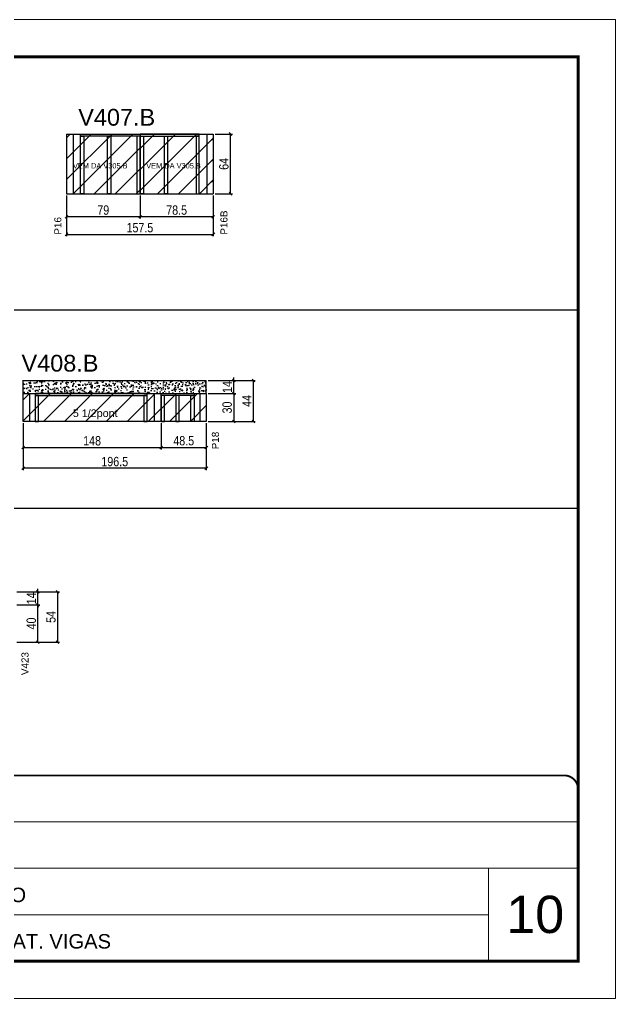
# Model space of a CAD drawing. Extents: x -3394 to 16474, y -5031 to 14397.
# Drawn here: x 6703 to 7342, y 11049 to 12099 of the extents above; entities that cross this region are included whole.
import ezdxf

# ---------------------------------------------------------------- set-up
doc = ezdxf.new("R2010")
doc.units = 0
doc.linetypes.add('CONTINUO', pattern=[0])
doc.linetypes.add('DASHED', pattern=[0.75, 0.5, -0.25])
doc.layers.get('0').update_dxf_attribs({"linetype": 'CONTINUOUS'})
doc.layers.get('Defpoints').update_dxf_attribs({"linetype": 'CONTINUOUS'})
for name, color, linetype, lineweight in [('CARIMBO', 255, 'CONTINUOUS', 9), ('Folhas', 255, 'CONTINUOUS', 9), ('REAPROVEITAMENTO', 251, 'CONTINUOUS', 9), ('SARRAFO DE PRESSAO', 251, 'DASHED', 9)]:
    doc.layers.add(name, color=color, linetype=linetype, lineweight=lineweight)
for name, color, linetype in [('COTA', 241, 'CONTINUOUS'), ('NOMENCLATURA', 7, 'CONTINUOUS'), ('Painéis', 200, 'CONTINUOUS'), ('PONTALETE', 7, 'CONTINUOUS'), ('SARR_2.2x7', 40, 'CONTINUOUS'), ('SARR_3.5x7', 81, 'CONTINUOUS')]:
    doc.layers.add(name, color=color, linetype=linetype)
doc.styles.add('ARIAL', font='arial.ttf')
doc.styles.add('COTA TECNICA', font='techl___.ttf', dxfattribs={"height": 10})
doc.dimstyles.new('PAINEL', dxfattribs={"dimtxt": 10, "dimasz": 3, "dimexe": 3, "dimexo": 3, "dimgap": 3, "dimtad": 1, "dimdec": 1, "dimzin": 12, "dimdsep": 46, "dimtxsty": 'COTA TECNICA', "dimblk1": 'OBLIQUE', "dimblk2": 'OBLIQUE', "dimsah": 1, "dimcen": 0.9, "dimclrd": 4, "dimclre": 4, "dimclrt": 240, "dimadec": 1, "dimazin": 3, "dimtfac": 1, "dimtdec": 1, "dimtmove": 0, "dimatfit": 3, "dimfxl": 1, "dimtolj": 1, "dimtzin": 12, "dimarcsym": 0})

# ---------------------------------------------------------------- blocks, each defined once
blk = doc.blocks.new('9999999999')
at = {"color": 30, "linetype": 'CONTINUO'}
for p, q in [((98564.6, 34379.6), (99584, 34379.6)), ((98564.6, 34329.8), (99488, 34329.8)), ((99584, 34329.8), (99488, 34329.8)), ((99488, 34329.8), (99488, 34230.2)), ((98564.6, 34280), (99488, 34280))]:
    blk.add_line(p, q, dxfattribs=at)
at = {"color": 30, "linetype": 'CONTINUO', "const_width": 2}
blk.add_lwpolyline([(99584, 34230.2), (99584, 34414.4, 0.414214), (99569, 34429.4), (98229, 34429.4, 0.414214), (98214, 34414.4), (98214, 34245.2, 0.414214), (98229, 34230.2), (99584, 34230.2)], format="xyb", dxfattribs=at)
at = {"layer": 'Folhas'}
blk.add_lwpolyline([(98139, 34190.2), (99624, 34190.2), (99624, 35240.2), (98139, 35240.2)], close=True, dxfattribs=at)
at = {"layer": 'Folhas', "color": 30, "const_width": 3}
blk.add_lwpolyline([(98214, 34230.2), (99584, 34230.2), (99584, 35200.2), (98214, 35200.2)], close=True, dxfattribs=at)
at = {"color": 7, "linetype": 'Continuous', "ltscale": 5, "style": 'ARIAL'}
for s, p in [('2° PAVIMENTO', (98837.7, 34293.5)), ('PAINÉIS DE LAT. VIGAS', (98837.7, 34243.7))]:
    blk.add_text(s, height=15.483, dxfattribs=at).set_placement(p)
blk = doc.blocks.new('_Oblique')
at = {"color": 0, "linetype": 'ByBlock', "lineweight": -2}
blk.add_line((-0.5, -0.5), (0.5, 0.5), dxfattribs=at)
blk = doc.blocks.new('*D276')
at = {"layer": 'COTA', "color": 4, "linetype": 'Continuous', "lineweight": -2, "transparency": 16777216}
for p, q in [((6912.8, 11976.6), (6931.3, 11976.6)), ((6929.3, 11912.6), (6929.3, 11976.6)), ((6912.8, 11912.6), (6931.3, 11912.6))]:
    blk.add_line(p, q, dxfattribs=at)
at = {"layer": 'Defpoints', "color": 0, "linetype": 'Continuous', "transparency": 16777216}
for p in [(6910.8, 11976.6), (6929.3, 11976.6), (6910.8, 11912.6)]:
    blk.add_point(p, dxfattribs=at)
at = {"layer": 'COTA', "color": 4, "linetype": 'Continuous', "lineweight": -2, "transparency": 16777216, "xscale": 3, "yscale": 3, "zscale": 3}
for p, rotation in [((6929.3, 11976.6), 90), ((6929.3, 11912.6), 270)]:
    blk.add_blockref('_Oblique', p, dxfattribs=dict(at, rotation=rotation))
at = {"layer": 'COTA', "color": 240, "linetype": 'Continuous', "transparency": 16777216, "insert": (6922.2, 11944.6), "char_height": 10, "attachment_point": 5, "rotation": 90, "style": 'COTA TECNICA'}
blk.add_mtext('\\A1;64', dxfattribs=at)
blk = doc.blocks.new('*D277')
at = {"layer": 'COTA', "color": 4, "linetype": 'Continuous', "lineweight": -2, "transparency": 16777216}
for p, q in [((6832.3, 11910.6), (6832.3, 11885.9)), ((6910.7, 11910.6), (6910.7, 11885.9)), ((6910.7, 11887.9), (6832.3, 11887.9))]:
    blk.add_line(p, q, dxfattribs=at)
at = {"layer": 'Defpoints', "color": 0, "linetype": 'Continuous', "transparency": 16777216}
for p in [(6832.3, 11912.6), (6910.7, 11912.6), (6832.3, 11887.9)]:
    blk.add_point(p, dxfattribs=at)
at = {"layer": 'COTA', "color": 4, "linetype": 'Continuous', "lineweight": -2, "transparency": 16777216, "xscale": 3, "yscale": 3, "zscale": 3, "rotation": 180}
blk.add_blockref('_Oblique', (6832.3, 11887.9), dxfattribs=at)
at = {"layer": 'COTA', "color": 4, "linetype": 'Continuous', "lineweight": -2, "transparency": 16777216, "xscale": 3, "yscale": 3, "zscale": 3}
blk.add_blockref('_Oblique', (6910.7, 11887.9), dxfattribs=at)
at = {"layer": 'COTA', "color": 240, "linetype": 'Continuous', "transparency": 16777216, "insert": (6871.5, 11895), "char_height": 10, "attachment_point": 5, "style": 'COTA TECNICA'}
blk.add_mtext('\\A1;78.5', dxfattribs=at)
blk = doc.blocks.new('*D278')
at = {"layer": 'COTA', "color": 4, "linetype": 'Continuous', "lineweight": -2, "transparency": 16777216}
for p, q in [((6753.3, 11910.6), (6753.3, 11885.9)), ((6832.3, 11910.6), (6832.3, 11885.9)), ((6832.3, 11887.9), (6753.3, 11887.9))]:
    blk.add_line(p, q, dxfattribs=at)
at = {"layer": 'Defpoints', "color": 0, "linetype": 'Continuous', "transparency": 16777216}
for p in [(6753.3, 11912.6), (6832.3, 11912.6), (6753.3, 11887.9)]:
    blk.add_point(p, dxfattribs=at)
at = {"layer": 'COTA', "color": 4, "linetype": 'Continuous', "lineweight": -2, "transparency": 16777216, "xscale": 3, "yscale": 3, "zscale": 3, "rotation": 180}
blk.add_blockref('_Oblique', (6753.3, 11887.9), dxfattribs=at)
at = {"layer": 'COTA', "color": 4, "linetype": 'Continuous', "lineweight": -2, "transparency": 16777216, "xscale": 3, "yscale": 3, "zscale": 3}
blk.add_blockref('_Oblique', (6832.3, 11887.9), dxfattribs=at)
at = {"layer": 'COTA', "color": 240, "linetype": 'Continuous', "transparency": 16777216, "insert": (6792.8, 11895), "char_height": 10, "attachment_point": 5, "style": 'COTA TECNICA'}
blk.add_mtext('\\A1;79', dxfattribs=at)
blk = doc.blocks.new('*D272')
at = {"layer": 'COTA', "color": 4, "linetype": 'Continuous', "lineweight": -2, "transparency": 16777216}
for p, q in [((6753.3, 11910.6), (6753.3, 11867)), ((6910.8, 11910.6), (6910.8, 11867)), ((6753.3, 11869), (6910.8, 11869))]:
    blk.add_line(p, q, dxfattribs=at)
at = {"layer": 'Defpoints', "color": 0, "linetype": 'Continuous', "transparency": 16777216}
for p in [(6753.3, 11912.6), (6910.8, 11912.6), (6910.8, 11869)]:
    blk.add_point(p, dxfattribs=at)
at = {"layer": 'COTA', "color": 4, "linetype": 'Continuous', "lineweight": -2, "transparency": 16777216, "xscale": 3, "yscale": 3, "zscale": 3, "rotation": 180}
blk.add_blockref('_Oblique', (6753.3, 11869), dxfattribs=at)
at = {"layer": 'COTA', "color": 4, "linetype": 'Continuous', "lineweight": -2, "transparency": 16777216, "xscale": 3, "yscale": 3, "zscale": 3}
blk.add_blockref('_Oblique', (6910.8, 11869), dxfattribs=at)
at = {"layer": 'COTA', "color": 240, "linetype": 'Continuous', "transparency": 16777216, "insert": (6832.1, 11876.1), "char_height": 10, "attachment_point": 5, "style": 'COTA TECNICA'}
blk.add_mtext('\\A1;157.5', dxfattribs=at)
blk = doc.blocks.new('*D293')
at = {"layer": 'COTA', "color": 4, "linetype": 'Continuous', "lineweight": -2, "transparency": 16777216}
for p, q in [((6706.8, 11666.3), (6706.8, 11638.4)), ((6854.8, 11666.3), (6854.8, 11638.4)), ((6706.8, 11640.4), (6854.8, 11640.4))]:
    blk.add_line(p, q, dxfattribs=at)
at = {"layer": 'Defpoints', "color": 0, "linetype": 'Continuous', "transparency": 16777216}
for p in [(6706.8, 11668.3), (6854.8, 11668.3), (6854.8, 11640.4)]:
    blk.add_point(p, dxfattribs=at)
at = {"layer": 'COTA', "color": 4, "linetype": 'Continuous', "lineweight": -2, "transparency": 16777216, "xscale": 3, "yscale": 3, "zscale": 3, "rotation": 180}
blk.add_blockref('_Oblique', (6706.8, 11640.4), dxfattribs=at)
at = {"layer": 'COTA', "color": 4, "linetype": 'Continuous', "lineweight": -2, "transparency": 16777216, "xscale": 3, "yscale": 3, "zscale": 3}
blk.add_blockref('_Oblique', (6854.8, 11640.4), dxfattribs=at)
at = {"layer": 'COTA', "color": 240, "linetype": 'Continuous', "transparency": 16777216, "insert": (6780.8, 11647.5), "char_height": 10, "attachment_point": 5, "style": 'COTA TECNICA'}
blk.add_mtext('\\A1;148', dxfattribs=at)
blk = doc.blocks.new('*D294')
at = {"layer": 'COTA', "color": 4, "linetype": 'Continuous', "lineweight": -2, "transparency": 16777216}
for p, q in [((6905.3, 11698.3), (6934.9, 11698.3)), ((6932.9, 11698.3), (6932.9, 11668.3)), ((6905.3, 11668.3), (6934.9, 11668.3))]:
    blk.add_line(p, q, dxfattribs=at)
at = {"layer": 'Defpoints', "color": 0, "linetype": 'Continuous', "transparency": 16777216}
for p in [(6903.3, 11698.3), (6903.3, 11668.3), (6932.9, 11668.3)]:
    blk.add_point(p, dxfattribs=at)
at = {"layer": 'COTA', "color": 4, "linetype": 'Continuous', "lineweight": -2, "transparency": 16777216, "xscale": 3, "yscale": 3, "zscale": 3}
for p, rotation in [((6932.9, 11698.3), 90), ((6932.9, 11668.3), 270)]:
    blk.add_blockref('_Oblique', p, dxfattribs=dict(at, rotation=rotation))
at = {"layer": 'COTA', "color": 240, "linetype": 'Continuous', "transparency": 16777216, "insert": (6925.7, 11683.3), "char_height": 10, "attachment_point": 5, "rotation": 90, "style": 'COTA TECNICA'}
blk.add_mtext('\\A1;30', dxfattribs=at)
blk = doc.blocks.new('*D295')
at = {"layer": 'COTA', "color": 4, "linetype": 'Continuous', "lineweight": -2, "transparency": 16777216}
for p, q in [((6905.3, 11712.3), (6934.9, 11712.3)), ((6932.9, 11712.3), (6932.9, 11715.3)), ((6932.9, 11698.3), (6932.9, 11712.3)), ((6905.3, 11698.3), (6934.9, 11698.3)), ((6932.9, 11698.3), (6932.9, 11695.3))]:
    blk.add_line(p, q, dxfattribs=at)
at = {"layer": 'Defpoints', "color": 0, "linetype": 'Continuous', "transparency": 16777216}
for p in [(6903.3, 11712.3), (6932.9, 11712.3), (6903.3, 11698.3)]:
    blk.add_point(p, dxfattribs=at)
at = {"layer": 'COTA', "color": 4, "linetype": 'Continuous', "lineweight": -2, "transparency": 16777216, "xscale": 3, "yscale": 3, "zscale": 3}
for p, rotation in [((6932.9, 11712.3), 270), ((6932.9, 11698.3), 90)]:
    blk.add_blockref('_Oblique', p, dxfattribs=dict(at, rotation=rotation))
at = {"layer": 'COTA', "color": 240, "linetype": 'Continuous', "transparency": 16777216, "insert": (6925.8, 11705.3), "char_height": 10, "attachment_point": 5, "rotation": 90, "style": 'COTA TECNICA'}
blk.add_mtext('\\A1;14', dxfattribs=at)
blk = doc.blocks.new('*D296')
at = {"layer": 'COTA', "color": 4, "linetype": 'Continuous', "lineweight": -2, "transparency": 16777216}
for p, q in [((6905.3, 11712.3), (6955.9, 11712.3)), ((6953.9, 11668.3), (6953.9, 11712.3)), ((6905.3, 11668.3), (6955.9, 11668.3))]:
    blk.add_line(p, q, dxfattribs=at)
at = {"layer": 'Defpoints', "color": 0, "linetype": 'Continuous', "transparency": 16777216}
for p in [(6903.3, 11712.3), (6953.9, 11712.3), (6903.3, 11668.3)]:
    blk.add_point(p, dxfattribs=at)
at = {"layer": 'COTA', "color": 4, "linetype": 'Continuous', "lineweight": -2, "transparency": 16777216, "xscale": 3, "yscale": 3, "zscale": 3}
for p, rotation in [((6953.9, 11712.3), 90), ((6953.9, 11668.3), 270)]:
    blk.add_blockref('_Oblique', p, dxfattribs=dict(at, rotation=rotation))
at = {"layer": 'COTA', "color": 240, "linetype": 'Continuous', "transparency": 16777216, "insert": (6946.8, 11690.3), "char_height": 10, "attachment_point": 5, "rotation": 90, "style": 'COTA TECNICA'}
blk.add_mtext('\\A1;44', dxfattribs=at)
blk = doc.blocks.new('*D298')
at = {"layer": 'COTA', "color": 4, "linetype": 'Continuous', "lineweight": -2, "transparency": 16777216}
for p, q in [((6854.8, 11666.3), (6854.8, 11638.4)), ((6903.3, 11666.3), (6903.3, 11638.4)), ((6854.8, 11640.4), (6903.3, 11640.4))]:
    blk.add_line(p, q, dxfattribs=at)
at = {"layer": 'Defpoints', "color": 0, "linetype": 'Continuous', "transparency": 16777216}
for p in [(6854.8, 11668.3), (6903.3, 11668.3), (6903.3, 11640.4)]:
    blk.add_point(p, dxfattribs=at)
at = {"layer": 'COTA', "color": 4, "linetype": 'Continuous', "lineweight": -2, "transparency": 16777216, "xscale": 3, "yscale": 3, "zscale": 3, "rotation": 180}
blk.add_blockref('_Oblique', (6854.8, 11640.4), dxfattribs=at)
at = {"layer": 'COTA', "color": 4, "linetype": 'Continuous', "lineweight": -2, "transparency": 16777216, "xscale": 3, "yscale": 3, "zscale": 3}
blk.add_blockref('_Oblique', (6903.3, 11640.4), dxfattribs=at)
at = {"layer": 'COTA', "color": 240, "linetype": 'Continuous', "transparency": 16777216, "insert": (6879.1, 11647.6), "char_height": 10, "attachment_point": 5, "style": 'COTA TECNICA'}
blk.add_mtext('\\A1;48.5', dxfattribs=at)
blk = doc.blocks.new('*D299')
at = {"layer": 'COTA', "color": 4, "linetype": 'Continuous', "lineweight": -2, "transparency": 16777216}
for p, q in [((6706.8, 11666.3), (6706.8, 11616.1)), ((6903.3, 11666.3), (6903.3, 11616.1)), ((6903.3, 11618.1), (6706.8, 11618.1))]:
    blk.add_line(p, q, dxfattribs=at)
at = {"layer": 'Defpoints', "color": 0, "linetype": 'Continuous', "transparency": 16777216}
for p in [(6706.8, 11668.3), (6903.3, 11668.3), (6706.8, 11618.1)]:
    blk.add_point(p, dxfattribs=at)
at = {"layer": 'COTA', "color": 4, "linetype": 'Continuous', "lineweight": -2, "transparency": 16777216, "xscale": 3, "yscale": 3, "zscale": 3, "rotation": 180}
blk.add_blockref('_Oblique', (6706.8, 11618.1), dxfattribs=at)
at = {"layer": 'COTA', "color": 4, "linetype": 'Continuous', "lineweight": -2, "transparency": 16777216, "xscale": 3, "yscale": 3, "zscale": 3}
blk.add_blockref('_Oblique', (6903.3, 11618.1), dxfattribs=at)
at = {"layer": 'COTA', "color": 240, "linetype": 'Continuous', "transparency": 16777216, "insert": (6805.1, 11625.2), "char_height": 10, "attachment_point": 5, "style": 'COTA TECNICA'}
blk.add_mtext('\\A1;196.5', dxfattribs=at)
blk = doc.blocks.new('*D311')
at = {"layer": 'COTA', "color": 4, "linetype": 'Continuous', "lineweight": -2, "transparency": 16777216}
for p, q in [((6700, 11471.6), (6724.7, 11471.6)), ((6722.7, 11431.6), (6722.7, 11471.6)), ((6700, 11431.6), (6724.7, 11431.6))]:
    blk.add_line(p, q, dxfattribs=at)
at = {"layer": 'Defpoints', "color": 0, "linetype": 'Continuous', "transparency": 16777216}
for p in [(6698, 11471.6), (6722.7, 11471.6), (6698, 11431.6)]:
    blk.add_point(p, dxfattribs=at)
at = {"layer": 'COTA', "color": 4, "linetype": 'Continuous', "lineweight": -2, "transparency": 16777216, "xscale": 3, "yscale": 3, "zscale": 3}
for p, rotation in [((6722.7, 11471.6), 90), ((6722.7, 11431.6), 270)]:
    blk.add_blockref('_Oblique', p, dxfattribs=dict(at, rotation=rotation))
at = {"layer": 'COTA', "color": 240, "linetype": 'Continuous', "transparency": 16777216, "insert": (6715.6, 11451.6), "char_height": 10, "attachment_point": 5, "rotation": 90, "style": 'COTA TECNICA'}
blk.add_mtext('\\A1;40', dxfattribs=at)
blk = doc.blocks.new('*D314')
at = {"layer": 'COTA', "color": 4, "linetype": 'Continuous', "lineweight": -2, "transparency": 16777216}
for p, q in [((6722.7, 11485.6), (6722.7, 11488.6)), ((6700, 11485.6), (6724.7, 11485.6)), ((6722.7, 11471.6), (6722.7, 11485.6)), ((6700, 11471.6), (6724.7, 11471.6)), ((6722.7, 11471.6), (6722.7, 11468.6))]:
    blk.add_line(p, q, dxfattribs=at)
at = {"layer": 'Defpoints', "color": 0, "linetype": 'Continuous', "transparency": 16777216}
for p in [(6698, 11485.6), (6722.7, 11485.6), (6698, 11471.6)]:
    blk.add_point(p, dxfattribs=at)
at = {"layer": 'COTA', "color": 4, "linetype": 'Continuous', "lineweight": -2, "transparency": 16777216, "xscale": 3, "yscale": 3, "zscale": 3}
for p, rotation in [((6722.7, 11485.6), 270), ((6722.7, 11471.6), 90)]:
    blk.add_blockref('_Oblique', p, dxfattribs=dict(at, rotation=rotation))
at = {"layer": 'COTA', "color": 240, "linetype": 'Continuous', "transparency": 16777216, "insert": (6715.6, 11478.6), "char_height": 10, "attachment_point": 5, "rotation": 90, "style": 'COTA TECNICA'}
blk.add_mtext('\\A1;14', dxfattribs=at)
blk = doc.blocks.new('*D315')
at = {"layer": 'COTA', "color": 4, "linetype": 'Continuous', "lineweight": -2, "transparency": 16777216}
for p, q in [((6700, 11485.6), (6745.8, 11485.6)), ((6743.8, 11485.6), (6743.8, 11431.6)), ((6700, 11431.6), (6745.8, 11431.6))]:
    blk.add_line(p, q, dxfattribs=at)
at = {"layer": 'Defpoints', "color": 0, "linetype": 'Continuous', "transparency": 16777216}
for p in [(6698, 11485.6), (6698, 11431.6), (6743.8, 11431.6)]:
    blk.add_point(p, dxfattribs=at)
at = {"layer": 'COTA', "color": 4, "linetype": 'Continuous', "lineweight": -2, "transparency": 16777216, "xscale": 3, "yscale": 3, "zscale": 3}
for p, rotation in [((6743.8, 11485.6), 90), ((6743.8, 11431.6), 270)]:
    blk.add_blockref('_Oblique', p, dxfattribs=dict(at, rotation=rotation))
at = {"layer": 'COTA', "color": 240, "linetype": 'Continuous', "transparency": 16777216, "insert": (6736.7, 11458.6), "char_height": 10, "attachment_point": 5, "rotation": 90, "style": 'COTA TECNICA'}
blk.add_mtext('\\A1;54', dxfattribs=at)

msp = doc.modelspace()

# ---------------------------------------------------------------- hatches: boundary and pattern name
at = {"layer": 'COTA', "linetype": 'Continuous'}
h = msp.add_hatch(dxfattribs=at)
h.set_pattern_fill('AR-CONC', color=256, scale=0.05)
h.set_pattern_definition([(50, (49.5, 907.5036), (9.1092334, -0.7969543), [0.9525, -10.4775]), (355, (49.5, 907.504), (-1.762171, 9.552842), [0.762, -8.382029]), (100.451445, (50.259, 907.437), (7.3470624, 8.7558876), [0.8095004, -8.904512]), (46.1842, (49.5, 910.044), (13.553952, -2.102116), [1.42875, -15.71625]), (96.63556, (50.63, 909.868), (11.870207, 12.371306), [1.214251, -13.35678]), (351.18415, (49.5, 910.044), (11.870207, 12.371306), [1.142998, -12.572987]), (21, (50.77, 909.4086), (7.5807196, -5.11326), [0.9525, -10.4775]), (326, (50.77, 909.409), (3.0901014, 9.209398), [0.762, -8.382]), (71.451445, (51.402, 908.9825), (10.670821, 4.0961384), [0.8095004, -8.904497]), (37.5, (49.5, 907.5036), (0.1544302, 4.22775194), [0, -8.2804, 0, -8.509, 0, -8.41375]), (7.5, (49.5, 907.5036), (3.3409831, 5.0090287), [0, -4.8514, 0, -8.0899, 0, -3.20675]), (327.5, (46.668, 907.5036), (6.7795298, -0.2864372), [0, -3.175, 0, -9.906, 0, -13.1445]), (317.5, (45.398, 907.5036), (7.406459, 1.2713246), [0, -4.1275, 0, -6.5786, 0, -9.3345])])
h.paths.add_polyline_path([(6903.34, 11712.34), (6706.84, 11712.34), (6706.84, 11698.34), (6903.34, 11698.34)])
at = {"layer": 'REAPROVEITAMENTO', "linetype": 'Continuous'}
h = msp.add_hatch(dxfattribs=at)
h.set_pattern_fill('ANSI31', color=256, scale=5)
h.set_pattern_definition([(45, (1543.254, 453.93), (-11.22532, 11.22532), [])])
h.paths.add_polyline_path([(6753.33, 11976.57), (6753.33, 11912.57), (6832.28, 11912.57), (6832.28, 11976.57)])
h = msp.add_hatch(dxfattribs=at)
h.set_pattern_fill('ANSI31', color=256, scale=5)
h.set_pattern_definition([(45, (1543.954, 453.93), (-11.22532, 11.22532), [])])
h.paths.add_polyline_path([(6832.28, 11976.57), (6832.28, 11912.57), (6910.83, 11912.57), (6910.83, 11976.57)])
h = msp.add_hatch(dxfattribs=at)
h.set_pattern_fill('ANSI31', color=256, scale=5)
h.set_pattern_definition([(45, (1544.254, 453.93), (-11.22532, 11.22532), [])])
h.paths.add_polyline_path([(6908.83, 11912.57), (6910.83, 11912.57), (6910.83, 11976.57), (6908.83, 11976.57)])
h = msp.add_hatch(dxfattribs=at)
h.set_pattern_fill('ANSI31', color=256, scale=5)
h.set_pattern_definition([(45, (-1585, 907.504), (-11.22532, 11.22532), [])])
h.paths.add_polyline_path([(6706.84, 11698.34), (6706.84, 11668.34), (6854.84, 11668.34), (6854.84, 11698.34)])
h = msp.add_hatch(dxfattribs=at)
h.set_pattern_fill('ANSI31', color=256, scale=5)
h.paths.add_polyline_path([(6903.34, 11668.34), (6903.34, 11698.34), (6854.84, 11698.34), (6854.84, 11668.34)])

# ---------------------------------------------------------------- linework, layer by layer
at = {"layer": 'COTA', "linetype": 'Continuous'}
for p, q in [((5932.21, 11788.06), (7302.21, 11788.06)), ((6706.84, 11712.34), (6903.34, 11712.34)), ((6706.84, 11698.34), (6706.84, 11712.34)), ((6903.34, 11698.34), (6903.34, 11712.34)), ((5932.21, 11575.45), (7302.21, 11575.45))]:
    msp.add_line(p, q, dxfattribs=at)
at = {"layer": 'Painéis', "linetype": 'Continuous'}
for p, q in [((6753.33, 11976.57), (6910.83, 11976.57)), ((6753.33, 11976.57), (6753.33, 11912.57)), ((6832.28, 11976.57), (6832.28, 11912.57)), ((6910.83, 11976.57), (6910.83, 11912.57)), ((6910.83, 11976.57), (6910.83, 11912.57)), ((6753.33, 11912.57), (6910.83, 11912.57)), ((6753.33, 11912.57), (6910.83, 11912.57)), ((6706.84, 11698.34), (6903.34, 11698.34)), ((6706.84, 11668.34), (6706.84, 11698.34)), ((6854.84, 11668.34), (6854.84, 11698.34)), ((6903.34, 11698.34), (6903.34, 11668.34)), ((6903.34, 11668.34), (6706.84, 11668.34))]:
    msp.add_line(p, q, dxfattribs=at)
at = {"layer": 'SARR_2.2x7', "ltscale": 25}
for p, q in [((6760.33, 11976.57), (6760.33, 11912.57)), ((6903.83, 11976.57), (6903.83, 11912.57)), ((6713.84, 11698.34), (6713.84, 11668.34)), ((6847.84, 11668.34), (6847.84, 11698.34)), ((6896.34, 11698.34), (6896.34, 11668.34))]:
    msp.add_line(p, q, dxfattribs=at)
at = {"layer": 'SARR_2.2x7', "ltscale": 25, "elevation": 0}
for points in [[(6832.28, 11974.37), (6768.33, 11974.37), (6768.33, 11976.57), (6832.28, 11976.57)], [(6832.28, 11974.37), (6895.83, 11974.37), (6895.83, 11976.57), (6832.28, 11976.57)], [(6719.84, 11696.14), (6839.84, 11696.14), (6839.84, 11698.34), (6719.84, 11698.34)], [(6890.34, 11696.14), (6854.84, 11696.14), (6854.84, 11698.34), (6890.34, 11698.34)]]:
    msp.add_lwpolyline(points, close=True, dxfattribs=at)
at = {"layer": 'SARR_3.5x7', "elevation": 0}
for points in [[(6771.83, 11912.57), (6768.33, 11912.57), (6768.33, 11974.37), (6771.83, 11974.37)], [(6800.88, 11912.57), (6797.38, 11912.57), (6797.38, 11974.37), (6800.88, 11974.37)], [(6828.78, 11912.57), (6832.28, 11912.57), (6832.28, 11974.37), (6828.78, 11974.37)], [(6835.78, 11912.57), (6832.28, 11912.57), (6832.28, 11974.37), (6835.78, 11974.37)], [(6861.85, 11912.57), (6858.35, 11912.57), (6858.35, 11974.37), (6861.85, 11974.37)], [(6892.33, 11912.57), (6895.83, 11912.57), (6895.83, 11974.37), (6892.33, 11974.37)], [(6719.84, 11668.34), (6723.34, 11668.34), (6723.34, 11696.14), (6719.84, 11696.14)], [(6836.34, 11668.34), (6839.84, 11668.34), (6839.84, 11696.14), (6836.34, 11696.14)], [(6854.84, 11668.34), (6858.34, 11668.34), (6858.34, 11696.14), (6854.84, 11696.14)], [(6870.68, 11668.34), (6874.18, 11668.34), (6874.18, 11696.14), (6870.68, 11696.14)], [(6890.34, 11668.34), (6886.84, 11668.34), (6886.84, 11696.14), (6890.34, 11696.14)]]:
    msp.add_lwpolyline(points, close=True, dxfattribs=at)

# ---------------------------------------------------------------- block references
at = {"layer": 'SARRAFO DE PRESSAO', "color": 6, "linetype": 'ByBlock'}
msp.add_blockref('9999999999', (-92281.77, -23140.8), dxfattribs=at)

# ---------------------------------------------------------------- texts
at = {"layer": 'CARIMBO', "style": 'ARIAL'}
msp.add_text('10', height=40, dxfattribs=at).set_placement((7225.07, 11119.55))
at = {"layer": 'NOMENCLATURA', "linetype": 'Continuous', "style": 'ARIAL'}
for s, height, p in [('V407.B', 18, (6765.98, 11985.58)), ('VEM DA V305.B', 5.6753, (6760.27, 11939.73)), ('VEM DA V305.B', 5.6753, (6838.91, 11939.73)), ('V408.B', 18, (6705.14, 11721.8))]:
    msp.add_text(s, height=height, dxfattribs=at).set_placement(p)
for s, p in [('P16', (6747.82, 11868.77)), ('P16B', (6926.04, 11868.74)), ('P18', (6916.87, 11638.47)), ('V423', (6712.62, 11396.23))]:
    msp.add_text(s, height=7.567, rotation=90, dxfattribs=at).set_placement(p)
at = {"layer": 'PONTALETE', "linetype": 'Continuous', "style": 'ARIAL'}
msp.add_text('5 1/2pont', height=8.25, dxfattribs=at).set_placement((6760.12, 11673.04))

# ---------------------------------------------------------------- dimensions: what is measured, and where the dimension line sits
at = {"layer": 'COTA', "linetype": 'Continuous'}
for base, p1, p2, picture, middle in [((6929.34, 11976.57), (6910.83, 11912.57), (6910.83, 11976.57), '*D276', (6922.24, 11944.57)), ((6932.89, 11712.34), (6903.34, 11698.34), (6903.34, 11712.34), '*D295', (6925.82, 11705.34)), ((6953.89, 11712.34), (6903.34, 11668.34), (6903.34, 11712.34), '*D296', (6946.82, 11690.34)), ((6932.89, 11668.34), (6903.34, 11698.34), (6903.34, 11668.34), '*D294', (6925.67, 11683.34)), ((6722.7, 11485.59), (6697.96, 11471.59), (6697.96, 11485.59), '*D314', (6715.63, 11478.59)), ((6743.83, 11431.59), (6697.96, 11485.59), (6697.96, 11431.59), '*D315', (6736.73, 11458.59)), ((6722.7, 11471.59), (6697.96, 11431.59), (6697.96, 11471.59), '*D311', (6715.6, 11451.59))]:
    dim = msp.add_linear_dim(base=base, p1=p1, p2=p2, angle=90, dimstyle='PAINEL', override={"dimexe": 2, "dimexo": 2, "dimgap": 2, "dimadec": 8, "dimtix": 1, "dimatfit": 2, "dimldrblk": 'Oblique'}, dxfattribs=at)
    dim.commit()
    dim.dimension.update_dxf_attribs({"geometry": picture, "text_midpoint": middle})
for base, p1, p2, picture, middle in [((6753.32651356, 11887.89952004), (6832.27651356, 11912.56898728), (6753.32651356, 11912.56898728), '*D278', (6792.80151356, 11895.00185923)), ((6910.83, 11868.96), (6753.33, 11912.57), (6910.83, 11912.57), '*D272', (6832.08, 11876.07)), ((6832.27651356, 11887.89952004), (6910.72651356, 11912.56898728), (6832.27651356, 11912.56898728), '*D277', (6871.50151356, 11895.03109899)), ((6854.84, 11640.45), (6706.84, 11668.34), (6854.84, 11668.34), '*D293', (6780.84, 11647.54)), ((6706.84, 11618.05), (6903.34, 11668.34), (6706.84, 11668.34), '*D299', (6805.09, 11625.19)), ((6903.34, 11640.45), (6854.84, 11668.34), (6903.34, 11668.34), '*D298', (6879.09, 11647.58))]:
    dim = msp.add_linear_dim(base=base, p1=p1, p2=p2, dimstyle='PAINEL', override={"dimexe": 2, "dimexo": 2, "dimgap": 2, "dimadec": 8, "dimtix": 1, "dimatfit": 2, "dimldrblk": 'Oblique'}, dxfattribs=at)
    dim.commit()
    dim.dimension.update_dxf_attribs({"geometry": picture, "text_midpoint": middle})

doc.saveas('drawing.dxf')
